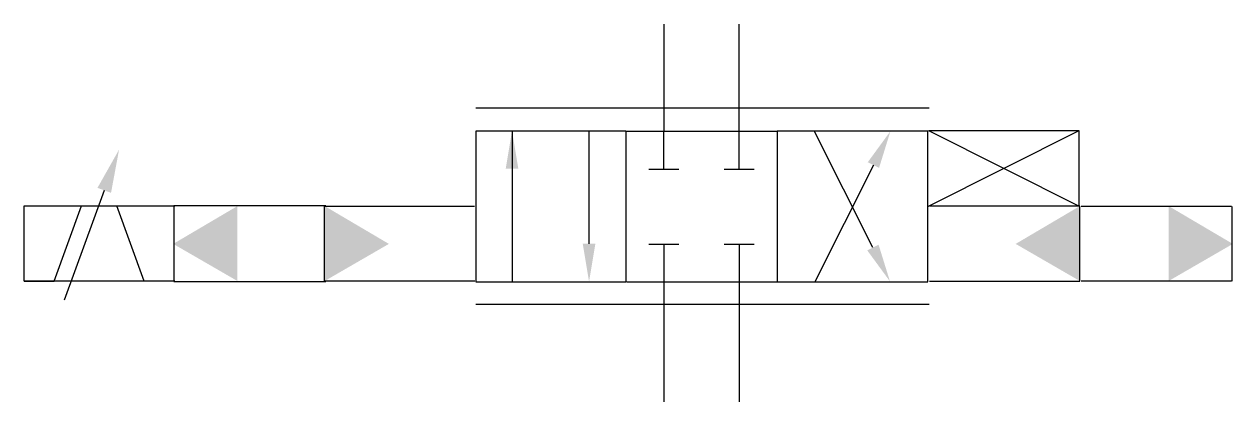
# Model space of a CAD drawing. Extents: x 905.2 to 985.5, y 289.6 to 314.7.
import ezdxf

# ---------------------------------------------------------------- set-up
doc = ezdxf.new("R2010")
doc.units = 0
doc.header["$LTSCALE"] = 5
doc.header["$MEASUREMENT"] = 0
doc.layers.add('11', color=1, linetype='CONTINUOUS')
doc.layers.add('12', color=2, linetype='CONTINUOUS')

# ---------------------------------------------------------------- blocks, each defined once
blk = doc.blocks.new('5221', base_point=(319.601, 303.802))
at = {"layer": '11'}
blk.add_line((318.28, 300.922), (315.625, 293.628), dxfattribs=at)
at = {"layer": '12'}
blk.add_solid([(317.829, 301.086), (318.731, 300.758), (319.265, 303.628)], dxfattribs=at)
blk = doc.blocks.new('72314', base_point=(313.314, 16.695))
at = {"layer": '11'}
for p, q in [((303.255, 21.637), (313.255, 21.637)), ((303.255, 16.637), (303.255, 21.637)), ((305.252, 16.637), (307.072, 21.637)), ((311.235, 16.637), (309.415, 21.637)), ((303.252, 16.637), (305.252, 16.637)), ((313.255, 16.637), (303.255, 16.637))]:
    blk.add_line(p, q, dxfattribs=at)
blk.add_blockref('5221', (309.894, 25.541), dxfattribs=at)

msp = doc.modelspace()

# ---------------------------------------------------------------- linework, layer by layer
at = {"layer": '11'}
for p, q in [((947.658, 314.719), (947.658, 307.615)), ((952.679, 307.615), (952.679, 314.719)), ((965.292, 309.131), (935.164, 309.131)), ((937.616, 297.656), (937.616, 307.642)), ((961.559, 299.882), (957.651, 307.642)), ((965.252, 302.634), (975.275, 307.647)), ((965.252, 307.647), (975.275, 302.634)), ((965.252, 307.647), (975.252, 307.647)), ((975.252, 307.647), (975.252, 302.634)), ((945.167, 307.61), (935.167, 307.61)), ((935.167, 307.61), (935.167, 297.61)), ((942.696, 300.135), (942.696, 307.61)), ((945.167, 297.61), (945.167, 307.61)), ((945.207, 307.61), (955.207, 307.61)), ((947.667, 305.094), (947.667, 307.609)), ((952.667, 305.094), (952.667, 307.609)), ((955.203, 307.611), (955.203, 297.611)), ((965.203, 307.611), (955.203, 307.611)), ((965.203, 297.611), (965.203, 307.611)), ((961.591, 305.359), (957.701, 297.615)), ((946.671, 305.094), (948.671, 305.094)), ((951.671, 305.094), (953.671, 305.094)), ((915.099, 302.65), (915.099, 297.636)), ((925.201, 302.65), (915.099, 302.65)), ((925.105, 302.641), (935.085, 302.641)), ((925.105, 297.641), (925.105, 302.641)), ((975.312, 302.641), (965.331, 302.641)), ((975.312, 297.641), (975.312, 302.641)), ((975.397, 302.641), (985.377, 302.641)), ((985.416, 302.618), (985.416, 297.652)), ((946.671, 300.111), (948.671, 300.111)), ((947.667, 300.111), (947.667, 297.595)), ((951.671, 300.111), (953.671, 300.111)), ((952.667, 300.111), (952.667, 297.595)), ((915.099, 297.636), (925.201, 297.636)), ((935.105, 297.641), (925.105, 297.641)), ((935.167, 297.61), (945.167, 297.61)), ((945.207, 297.615), (955.207, 297.615)), ((947.658, 297.605), (947.658, 289.634)), ((952.66, 297.605), (952.66, 289.634)), ((955.203, 297.611), (965.203, 297.611)), ((965.312, 297.641), (975.312, 297.641)), ((985.397, 297.641), (975.397, 297.641)), ((965.292, 296.105), (935.164, 296.105))]:
    msp.add_line(p, q, dxfattribs=at)
at = {"layer": '12'}
for points in [[(937.156, 305.122), (937.996, 305.122), (937.576, 307.642)], [(961.215, 305.547), (961.966, 305.17), (962.722, 307.61)], [(919.33, 297.657), (915.06, 300.124), (919.33, 302.639)], [(925.122, 297.657), (929.392, 300.124), (925.122, 302.639)], [(975.315, 297.657), (971.045, 300.124), (975.315, 302.639)], [(981.206, 297.657), (985.476, 300.124), (981.206, 302.639)], [(943.116, 300.135), (942.276, 300.135), (942.696, 297.615)], [(961.934, 300.071), (961.184, 299.693), (962.692, 297.632)]]:
    msp.add_solid(points, dxfattribs=at)

# ---------------------------------------------------------------- block references
at = {"layer": '11'}
msp.add_blockref('72314', (915.218, 297.715), dxfattribs=at)

doc.saveas('drawing.dxf')
